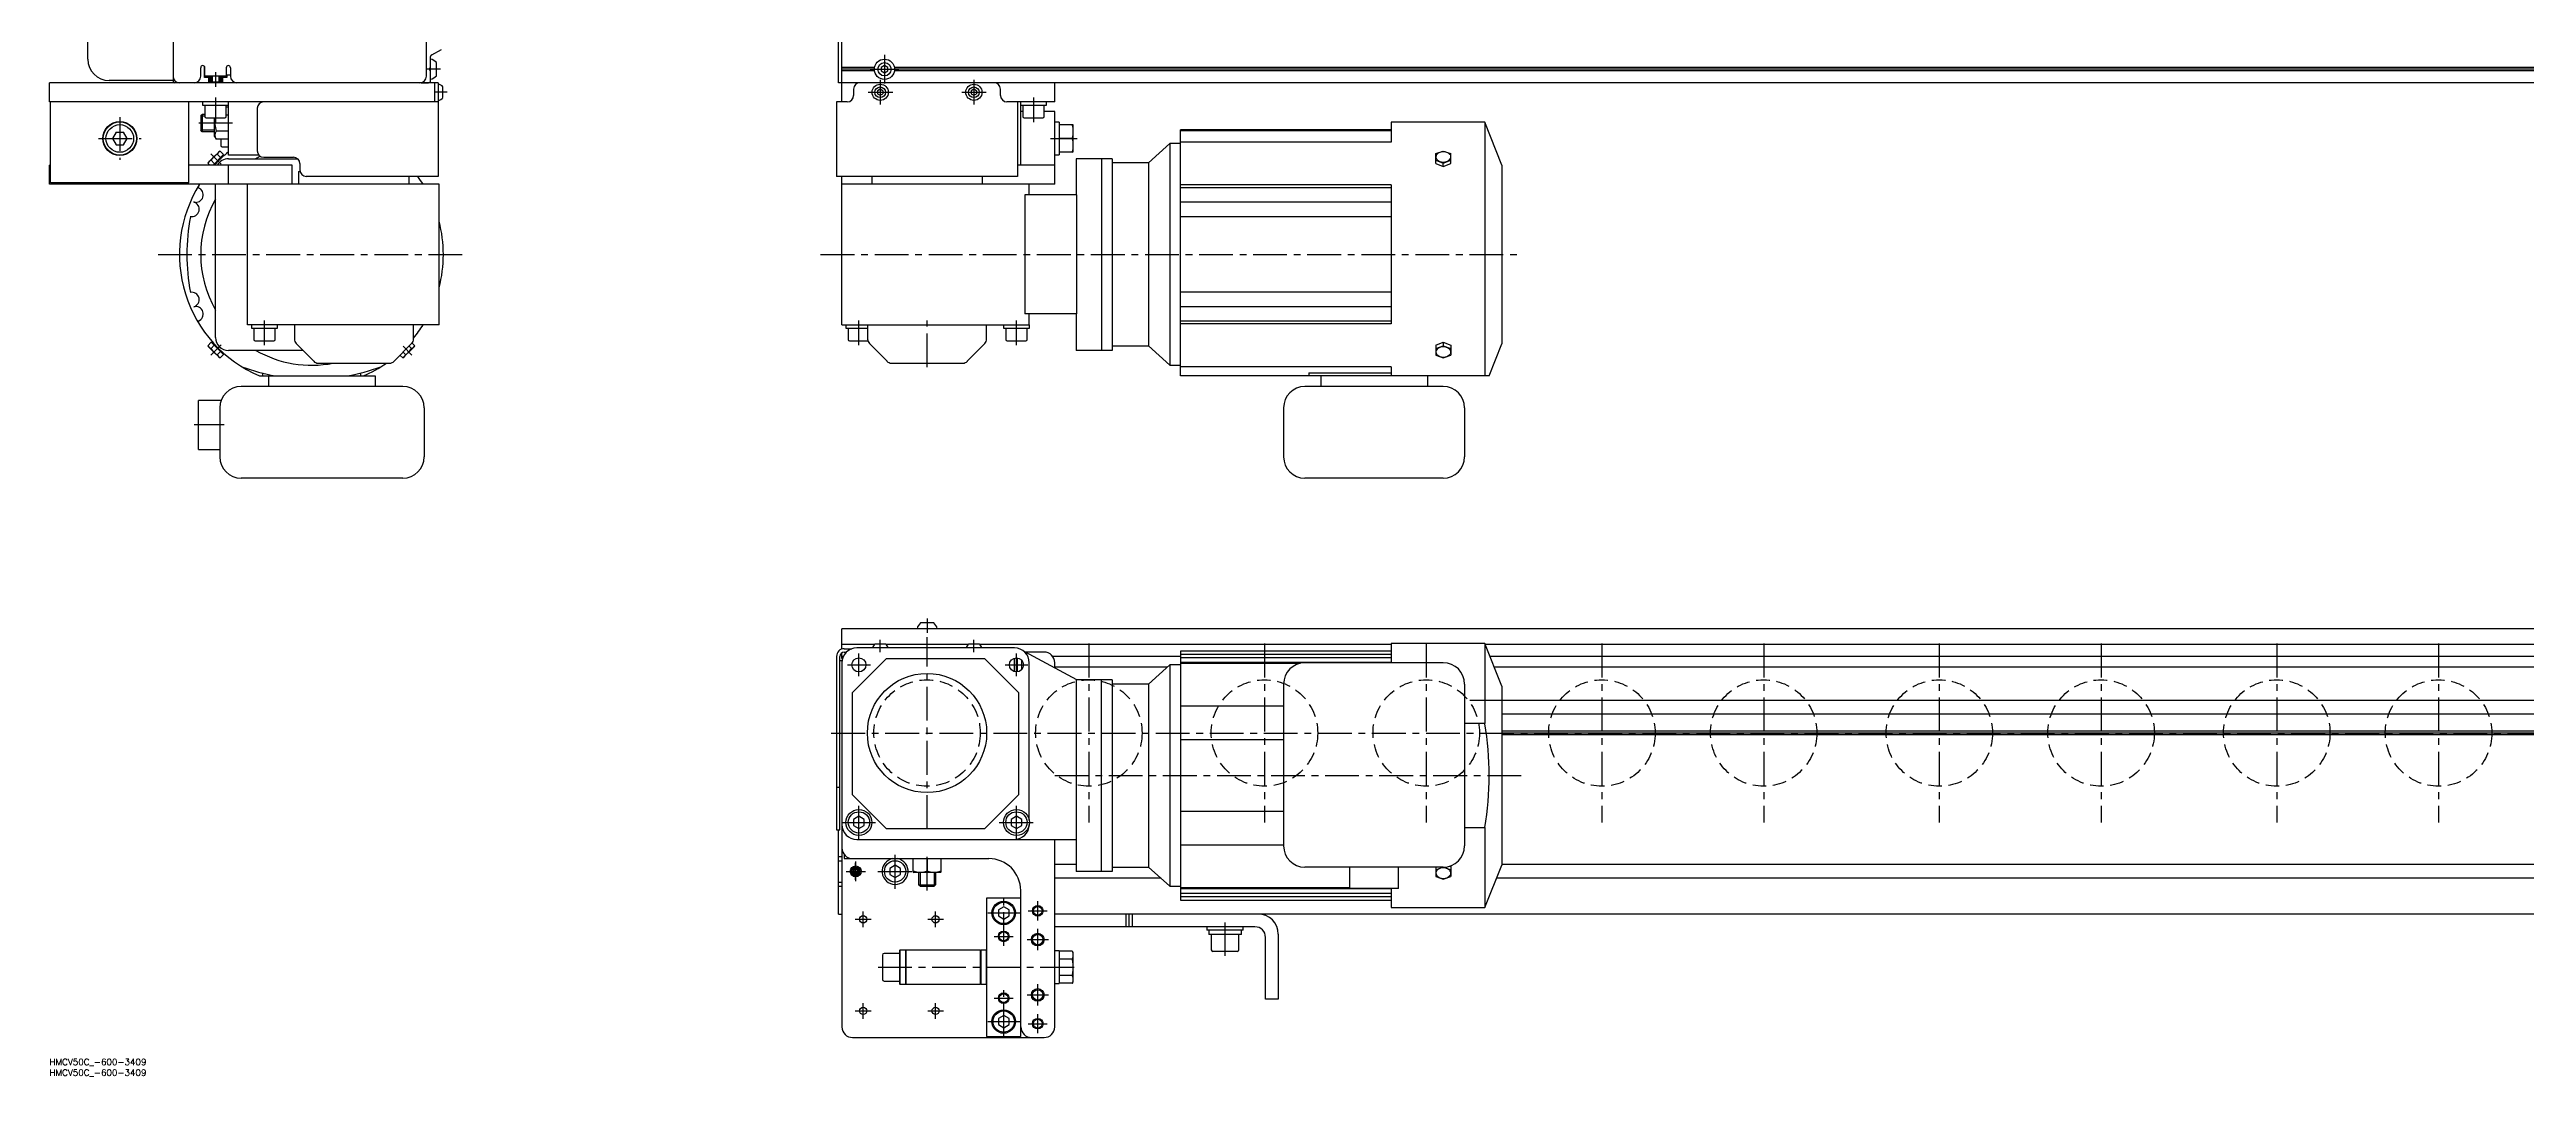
# Model space of a CAD drawing. Extents: x -10 to 4650, y -8 to 1201.
# Drawn here: x 0 to 1163, y -8 to 474 of the extents above; entities that cross this region are included whole.
import ezdxf

# ---------------------------------------------------------------- set-up
doc = ezdxf.new("R2010")
doc.units = 0
doc.header["$LTSCALE"] = 0.5
doc.linetypes.add('CENTER', pattern=[50.8, 31.75, -6.35, 6.35, -6.35])
doc.linetypes.add('DASHED', pattern=[19.05, 12.7, -6.35])
for name, color, linetype in [('MSM_CENTER', 1, 'CENTER'), ('MSM_CONTINUOUS', 7, 'CONTINUOUS'), ('MSM_DASHED', 4, 'DASHED'), ('MSM_NARROW', 5, 'CONTINUOUS'), ('MSM_PART_NUMBER', 7, 'CONTINUOUS')]:
    doc.layers.add(name, color=color, linetype=linetype)
doc.styles.get("Standard").update_dxf_attribs({"font": 'txt.shx', "height": 10, "bigfont": 'bigfont.shx'})

# ---------------------------------------------------------------- blocks, each defined once
blk = doc.blocks.new('*U86')
at = {"layer": 'MSM_PART_NUMBER'}
blk.add_text('HMCV50C_-600-3409', height=3, dxfattribs=at).set_placement((0, -3))
blk = doc.blocks.new('*U87')
at = {"layer": 'MSM_PART_NUMBER'}
blk.add_text('HMCV50C_-600-3409', height=3, dxfattribs=at).set_placement((0, -8))

msp = doc.modelspace()

# ---------------------------------------------------------------- linework, layer by layer
at = {"layer": 'MSM_CENTER'}
for p, q in [((392.2, 471.5), (392.2, 458)), ((78, 463.4), (78, 456.4)), ((183.7, 464.7), (177, 464.7)), ((186.8, 453.9), (180.6, 453.9)), ((384.5, 453.9), (396.1, 453.9)), ((385.5, 464.7), (399, 464.7)), ((390.2, 459.7), (390.2, 448.1)), ((428.5, 453.9), (440, 453.9)), ((434.2, 459.7), (434.2, 448.1)), ((33, 442.2), (33, 422.2)), ((78, 451.4), (78, 439.9)), ((462.2, 451.4), (462.2, 439.9)), ((23, 432.2), (43, 432.2)), ((86, 439.4), (69, 439.4)), ((470.2, 432.2), (482.7, 432.2)), ((80.6, 420.2), (75.8, 425)), ((51, 377.7), (195, 377.7)), ((362.2, 377.7), (692.2, 377.7)), ((101, 335.2), (101, 346.7)), ((380.2, 335.2), (380.2, 346.7)), ((412.2, 324.8), (412.2, 346.7)), ((454.2, 335.2), (454.2, 346.7)), ((75.8, 330.5), (80.6, 335.3)), ((170.2, 330.5), (166.1, 334.7)), ((82, 297.7), (68, 297.7)), ((412.2, 206.8), (412.2, 200)), ((412.2, 108), (412.2, 198)), ((380.2, 179.7), (380.2, 190.3)), ((390.2, 191), (390.2, 196.8)), ((434.2, 191), (434.2, 196.8)), ((454.2, 179.7), (454.2, 190.3)), ((488.2, 195), (488.2, 111)), ((570.7, 195), (570.7, 111)), ((646.7, 195), (646.7, 111)), ((729.2, 195), (729.2, 111)), ((805.2, 195), (805.2, 111)), ((887.7, 195), (887.7, 111)), ((963.7, 195), (963.7, 111)), ((1046.2, 195), (1046.2, 111)), ((1122.2, 195), (1122.2, 111)), ((374.9, 185), (385.6, 185)), ((448.9, 185), (459.6, 185)), ((367.2, 153), (3783.3, 153)), ((472.2, 133), (692.2, 133)), ((380.2, 102.9), (380.2, 119.1)), ((454.2, 102.9), (454.2, 119.1)), ((372.1, 111), (388.4, 111)), ((446.1, 111), (462.4, 111)), ((397.2, 79.9), (397.2, 96)), ((412.2, 79), (412.2, 96)), ((374.2, 88), (383.3, 88)), ((378.6, 84), (378.6, 92)), ((378.7, 83.4), (378.7, 92.6)), ((389.1, 88), (405.3, 88)), ((448.2, 53), (448.2, 76)), ((464.2, 65), (464.2, 74)), ((378.5, 65.5), (385.9, 65.5)), ((382.2, 61.8), (382.2, 69.2)), ((412.5, 65.5), (419.9, 65.5)), ((416.2, 61.8), (416.2, 69.2)), ((440.7, 68.5), (455.8, 68.5)), ((459.7, 69.5), (468.7, 69.5)), ((464.2, 51), (464.2, 61)), ((552.3, 48.4), (552.3, 64)), ((443.7, 57.5), (452.7, 57.5)), ((459.2, 56), (469.2, 56)), ((389.2, 43), (482.7, 43)), ((464.2, 25), (464.2, 35)), ((382.2, 18.8), (382.2, 26.2)), ((416.2, 18.8), (416.2, 26.2)), ((443.7, 28.5), (452.7, 28.5)), ((448.2, 10), (448.2, 33)), ((459.2, 30), (469.2, 30)), ((378.5, 22.5), (385.9, 22.5)), ((412.5, 22.5), (419.9, 22.5)), ((440.7, 17.5), (455.8, 17.5)), ((459.7, 16.5), (468.7, 16.5)), ((464.2, 12), (464.2, 21))]:
    msp.add_line(p, q, dxfattribs=at)
at = {"layer": 'MSM_CONTINUOUS'}
for p, q in [((372.2, 449.4), (372.2, 1157.4)), ((58, 1147.9), (58, 458.9)), ((18, 469.4), (18, 801.9)), ((370.6, 458.4), (370.6, 528.4)), ((177, 461.4), (177, 496.2)), ((72.8, 465.9), (72.9, 465.9)), ((72.8, 460.9), (72.8, 465.9)), ((178.5, 464.7), (179, 465.6)), ((179, 459.4), (179, 470.7)), ((179.5, 471.5), (184.1, 474)), ((181.7, 461.6), (181.7, 467.9)), ((387.6, 465.6), (372.2, 465.6)), ((392.2, 466.5), (390.7, 465.6)), ((390.7, 465.6), (390.7, 463.9)), ((393.7, 465.6), (392.2, 466.5)), ((393.7, 463.9), (393.7, 465.6)), ((3756.6, 465.6), (396.9, 465.6)), ((0, 449.4), (0, 458.4)), ((182.6, 458.4), (0, 458.4)), ((58, 459.4), (28, 459.4)), ((71, 461.4), (71, 465.4)), ((76, 460.9), (72.8, 460.9)), ((73, 460.9), (73, 465.4)), ((83, 461.4), (73, 461.4)), ((74.8, 458.4), (74.8, 460.9)), ((75, 460.9), (75, 458.4)), ((76, 461.4), (76, 458.8)), ((76.4, 458.4), (76, 458.8)), ((76, 458.8), (80, 458.8)), ((80, 458.8), (79.6, 458.4)), ((80, 461.4), (80, 458.8)), ((83.3, 460.9), (80, 460.9)), ((81, 458.4), (81, 460.9)), ((81.2, 460.9), (81.2, 458.4)), ((83, 465.4), (83, 460.9)), ((85, 461.9), (83.3, 461.9)), ((83.3, 461.9), (83.3, 460.9)), ((85, 465.4), (85, 461.4)), ((174.5, 458.4), (178, 458.4)), ((179, 463.9), (178.5, 464.7)), ((181, 449.4), (181, 458.4)), ((182.6, 458.4), (182.6, 414.4)), ((184.8, 451.4), (184.8, 456.4)), ((3782.8, 458.4), (370.6, 458.4)), ((387.5, 464.7), (372.2, 464.7)), ((387.6, 463.9), (372.2, 463.9)), ((3781.2, 458.4), (372.2, 458.4)), ((377.7, 455.4), (377.7, 452.4)), ((390.2, 455.3), (389, 454.6)), ((389, 454.6), (389, 453.2)), ((391.5, 454.6), (390.2, 455.3)), ((390.7, 463.9), (392.2, 463)), ((391.5, 454.6), (391.5, 453.2)), ((392.2, 463), (393.7, 463.9)), ((3756.6, 463.9), (396.9, 463.9)), ((3756.5, 464.7), (397, 464.7)), ((397.2, 458.4), (397.2, 458.4)), ((427.2, 458.4), (427.2, 458.4)), ((434.2, 455.3), (433, 454.6)), ((433, 454.6), (433, 453.2)), ((435.5, 454.6), (434.2, 455.3)), ((435.5, 454.6), (435.5, 453.2)), ((446.7, 452.4), (446.7, 455.4)), ((472.2, 449.4), (472.2, 458.4)), ((182.6, 449.4), (0, 449.4)), ((0.5, 411.4), (0.5, 449.4)), ((65.5, 411.4), (65.5, 449.4)), ((71, 442.7), (71.7, 443.4)), ((71, 442.7), (71, 436.1)), ((71.7, 443.4), (71.7, 435.4)), ((73, 443.4), (71.7, 443.4)), ((71.9, 449.4), (71.9, 447.9)), ((71.9, 447.9), (84, 447.9)), ((73, 447.9), (73, 442.5)), ((83, 442.5), (83, 447.9)), ((84, 446.9), (83, 446.9)), ((84, 443.2), (83, 443.2)), ((84, 424.4), (84, 449.4)), ((97.6, 446.4), (97.6, 426.4)), ((100, 449.3), (100, 449.4)), ((374.7, 449.4), (369.7, 449.4)), ((369.7, 449.4), (369.7, 414.4)), ((389, 453.2), (390.2, 452.5)), ((390.2, 452.5), (391.5, 453.2)), ((433, 453.2), (434.2, 452.5)), ((434.2, 452.5), (435.5, 453.2)), ((472.2, 449.4), (449.7, 449.4)), ((454.7, 449.4), (454.7, 414.4)), ((456.1, 449.4), (456.1, 447.9)), ((456.1, 447.9), (468.3, 447.9)), ((456.2, 419.7), (456.2, 447.9)), ((457.2, 444.8), (456.2, 444.8)), ((457.2, 447.9), (457.2, 442.5)), ((467.2, 442.5), (467.2, 447.9)), ((472.2, 444.8), (467.2, 444.8)), ((468.3, 447.9), (468.3, 449.4)), ((472.2, 419.8), (472.2, 444.8)), ((31.3, 435.2), (29.5, 432.2)), ((29.5, 432.2), (31.3, 429.2)), ((31.3, 435.2), (34.7, 435.2)), ((36.5, 432.2), (34.7, 435.2)), ((34.7, 429.2), (36.5, 432.2)), ((71.7, 435.4), (71, 436.1)), ((77.5, 435.4), (71.7, 435.4)), ((73.6, 441.9), (82.4, 441.9)), ((77.5, 433.1), (77.5, 441.9)), ((77.5, 433.1), (78.2, 431.9)), ((84, 435.6), (78.2, 435.6)), ((84, 431.9), (78.2, 431.9)), ((80.5, 431.9), (80.5, 428.9)), ((457.8, 441.9), (466.6, 441.9)), ((474.2, 439.9), (472.2, 439.9)), ((474.2, 439.9), (474.2, 424.5)), ((474.2, 438.7), (480.7, 438.7)), ((480.3, 432.2), (474.2, 432.2)), ((480.7, 438.7), (480.7, 425.7)), ((630.2, 436.3), (531.2, 436.3)), ((531.2, 320.7), (531.2, 436.3)), ((531.2, 436), (630.2, 436)), ((674.2, 439.8), (630.2, 439.8)), ((630.2, 439.8), (630.2, 430.5)), ((682.2, 419.7), (674.2, 439.8)), ((674.2, 439.8), (674.2, 320.7)), ((0.5, 419.7), (0, 419.7)), ((0, 410.7), (0, 419.7)), ((31.3, 429.2), (34.7, 429.2)), ((114, 419.7), (65.5, 419.7)), ((75, 421.4), (74.4, 420.6)), ((74.7, 421.1), (74.4, 420.6)), ((75.3, 419.7), (74.4, 420.6)), ((79.7, 426), (74.7, 421.1)), ((75.9, 422), (75, 421.4)), ((75.9, 422), (77.2, 423.6)), ((77.4, 420.4), (75.9, 422)), ((76.8, 419.7), (81.7, 424.7)), ((76.8, 419.8), (76.8, 419.7)), ((78.7, 424.9), (77.2, 423.6)), ((79.3, 425.7), (78.7, 424.9)), ((80.3, 423.3), (78.7, 424.9)), ((80.1, 426.3), (79.3, 425.7)), ((80.1, 426.3), (79.7, 426)), ((81.7, 424.7), (80.1, 426.3)), ((81.3, 423.7), (81, 424)), ((81.1, 428.3), (84.1, 428.3)), ((98.4, 424.4), (84, 424.4)), ((84, 422.7), (116.5, 422.7)), ((84, 410.7), (84, 419.7)), ((100.6, 423.4), (114.6, 423.4)), ((114, 410.7), (114, 419.7)), ((117.6, 420.4), (117.6, 417.4)), ((472.2, 419.7), (454.7, 419.7)), ((472.1, 419.7), (472.1, 419.8)), ((472.1, 419.8), (472.2, 419.8)), ((472.2, 424.5), (474.2, 424.5)), ((472.2, 410.7), (472.2, 419.7)), ((480.7, 425.7), (474.2, 425.7)), ((482.2, 422.7), (482.2, 405.7)), ((499.2, 422.7), (482.2, 422.7)), ((494.2, 422.7), (494.2, 332.7)), ((499.2, 422.7), (499.2, 332.7)), ((516.2, 420.8), (499.2, 420.8)), ((526.2, 429.8), (516.2, 420.8)), ((516.2, 420.8), (516.2, 334.8)), ((531.2, 429.8), (526.2, 429.8)), ((526.2, 429.8), (526.2, 325.8)), ((630.2, 430.5), (531.2, 430.5)), ((651.2, 425.1), (654.7, 426.3)), ((651.2, 420.4), (651.2, 425.1)), ((651.2, 422), (654.7, 420.6)), ((651.2, 420.4), (654.7, 419)), ((654.7, 426.3), (658.2, 425.1)), ((654.7, 420.6), (658.2, 422)), ((654.7, 419), (654.7, 420.6)), ((654.7, 419), (658.2, 420.4)), ((658.2, 420.4), (658.2, 425.1)), ((682.2, 419.7), (682.2, 335.8)), ((183, 410.7), (0, 410.7)), ((65.5, 411.4), (0.5, 411.4)), ((78, 338.7), (78, 410.7)), ((93, 344.7), (93, 410.7)), ((117, 416.7), (117, 410.7)), ((117, 416.7), (117.7, 416.7)), ((182.6, 414.4), (120.6, 414.4)), ((169, 410.7), (169, 414.4)), ((183, 344.7), (183, 410.7)), ((454.7, 414.4), (369.7, 414.4)), ((372.2, 344.7), (372.2, 414.4)), ((472.2, 410.7), (372.2, 410.7)), ((386.2, 414.4), (386.2, 410.7)), ((438.2, 410.7), (438.2, 414.4)), ((460.2, 405.7), (460.2, 410.7)), ((630.2, 410.4), (531.2, 410.4)), ((630.2, 409), (531.2, 409)), ((630.2, 410.4), (630.2, 345.1)), ((482.6, 405.7), (458.1, 405.7)), ((458.1, 405.7), (458.1, 349.8)), ((482.6, 349.8), (482.6, 405.7)), ((630.2, 402.3), (531.2, 402.3)), ((531.2, 395.5), (630.2, 395.5)), ((482.6, 349.8), (458.1, 349.8)), ((460.2, 344.7), (460.2, 349.8)), ((482.2, 349.8), (482.2, 332.7)), ((630.2, 360), (531.2, 360)), ((630.2, 353.2), (531.2, 353.2)), ((183, 344.7), (93, 344.7)), ((94.9, 344.7), (94.9, 343.2)), ((94.9, 343.2), (107.1, 343.2)), ((96, 343.2), (96, 337.8)), ((106, 337.8), (106, 343.2)), ((107.1, 343.2), (107.1, 344.7)), ((115, 344.7), (115, 338)), ((171, 338), (171, 344.7)), ((372.2, 344.7), (460.3, 344.7)), ((374.1, 344.7), (374.1, 343.2)), ((374.1, 343.2), (384.2, 343.2)), ((375.2, 343.2), (375.2, 337.8)), ((384.2, 344.7), (384.2, 338)), ((440.2, 338), (440.2, 344.7)), ((448.1, 344.7), (448.1, 343.2)), ((448.1, 343.2), (460.3, 343.2)), ((449.2, 343.2), (449.2, 337.8)), ((459.2, 337.8), (459.2, 343.2)), ((460.3, 343.2), (460.3, 344.7)), ((531.2, 346.5), (630.2, 346.5)), ((630.2, 345.1), (531.2, 345.1)), ((76, 336.5), (74.4, 334.9)), ((74.4, 334.9), (74.7, 334.4)), ((74.4, 334.9), (75, 334.1)), ((79.7, 329.5), (74.7, 334.4)), ((75, 334.1), (75.9, 333.5)), ((77.4, 335.1), (75.9, 333.5)), ((77.2, 331.9), (75.9, 333.5)), ((81.7, 330.8), (76, 336.5)), ((77.1, 336.1), (76.8, 335.7)), ((77.2, 331.9), (78.7, 330.6)), ((80.3, 332.2), (78.7, 330.6)), ((78.7, 330.6), (79.3, 329.8)), ((79.3, 329.8), (80.1, 329.2)), ((79.7, 329.5), (80.1, 329.2)), ((81.7, 330.8), (80.1, 329.2)), ((81, 331.5), (81.3, 331.8)), ((119, 332.7), (84, 332.7)), ((96.6, 337.2), (105.4, 337.2)), ((115.9, 335.9), (124.1, 327.6)), ((126.2, 326.7), (159.8, 326.7)), ((161.9, 327.6), (170.1, 335.9)), ((164.6, 330.4), (165.9, 329.2)), ((165.9, 329.2), (166.7, 329.8)), ((165.9, 329.2), (166.3, 329.5)), ((166.1, 331.8), (167.3, 330.6)), ((166.3, 329.5), (171.3, 334.4)), ((166.7, 329.8), (167.3, 330.6)), ((168.8, 331.9), (167.3, 330.6)), ((168.8, 331.9), (170.1, 333.5)), ((168.9, 334.7), (170.1, 333.5)), ((170.1, 333.5), (171, 334.1)), ((170.3, 336.1), (171.6, 334.9)), ((171, 334.1), (171.6, 334.9)), ((171.3, 334.4), (171.6, 334.9)), ((375.8, 337.2), (384.3, 337.2)), ((385.1, 335.9), (393.4, 327.6)), ((395.5, 326.7), (429, 326.7)), ((431.1, 327.6), (439.4, 335.9)), ((449.8, 337.2), (458.6, 337.2)), ((499.2, 332.7), (482.2, 332.7)), ((499.2, 334.8), (516.2, 334.8)), ((516.2, 334.8), (526.2, 325.8)), ((651.2, 335.1), (654.7, 336.5)), ((651.2, 335.1), (651.2, 330.4)), ((651.2, 333.5), (654.7, 334.9)), ((651.2, 330.4), (654.7, 329.2)), ((654.7, 336.5), (658.2, 335.1)), ((654.7, 336.5), (654.7, 334.9)), ((654.7, 334.9), (658.2, 333.5)), ((654.7, 329.2), (658.2, 330.4)), ((658.2, 335.1), (658.2, 330.4)), ((676.2, 320.7), (682.2, 335.8)), ((166, 315.7), (90, 315.7)), ((98.6, 320.7), (153, 320.7)), ((100, 322.1), (100, 320.7)), ((103, 315.7), (103, 320.7)), ((146, 322.1), (146, 320.7)), ((153, 320.7), (153, 315.7)), ((526.2, 325.8), (531.2, 325.8)), ((630.2, 325), (531.2, 325)), ((676.2, 320.7), (531.2, 320.7)), ((654.7, 315.7), (589.7, 315.7)), ((591.5, 322.1), (591.5, 320.7)), ((591.5, 322.1), (630.2, 322.1)), ((597.2, 320.7), (597.2, 315.7)), ((630.2, 325), (630.2, 320.7)), ((647.2, 320.7), (647.2, 315.7)), ((80.6, 309.2), (70, 309.2)), ((70, 286.2), (70, 309.2)), ((80, 305.7), (80, 282.7)), ((176, 305.7), (176, 282.7)), ((579.7, 305.7), (579.7, 282.7)), ((664.7, 305.7), (664.7, 282.7)), ((70, 286.2), (80, 286.2)), ((166, 272.7), (90, 272.7)), ((654.7, 272.7), (589.7, 272.7)), ((3781.2, 202), (372.2, 202)), ((372.2, 192.4), (372.2, 202)), ((415.4, 204.8), (409.1, 204.8)), ((369.7, 189), (369.7, 107.6)), ((371.3, 107.6), (371.3, 189)), ((371.3, 187), (372.3, 187)), ((387.5, 194.6), (372.2, 194.6)), ((372.2, 188), (372.2, 190.7)), ((372.9, 189), (372.2, 189)), ((372.5, 188), (372.2, 188)), ((373.3, 192.6), (376.9, 192.6)), ((373.3, 191), (374.4, 191)), ((377.2, 172), (393.2, 188)), ((453.2, 193), (379.2, 193)), ((392.7, 194.8), (387.7, 194.8)), ((431.5, 194.6), (393, 194.6)), ((393.2, 188), (439.2, 188)), ((436.7, 194.8), (431.7, 194.8)), ((630.2, 194.6), (437, 194.6)), ((439.2, 188), (455.2, 172)), ((453.1, 188.1), (453.1, 181.9)), ((454.7, 181.7), (454.7, 188.3)), ((456.6, 187.3), (456.6, 182.7)), ((482.6, 178), (458.1, 191.1)), ((467.2, 191), (458.2, 191)), ((531.2, 189), (471.2, 189)), ((630.2, 191.5), (531.2, 191.5)), ((531.2, 191.5), (531.2, 74.5)), ((630.2, 189.8), (531.2, 189.8)), ((630.2, 188.3), (531.2, 188.3)), ((531.2, 186.2), (630.2, 186.2)), ((674.2, 195), (630.2, 195)), ((630.2, 195), (630.2, 186)), ((682.2, 175), (674.2, 195)), ((674.2, 195), (674.2, 157.4)), ((3781.2, 194.6), (674.4, 194.6)), ((3665.2, 189), (676.6, 189)), ((372.2, 186), (372.2, 15)), ((460.2, 112.1), (460.2, 186)), ((472.2, 183.5), (472.2, 186)), ((525.1, 184), (472.2, 184)), ((482.2, 178), (482.2, 88)), ((499.2, 178), (482.2, 178)), ((494.2, 88), (494.2, 178)), ((499.2, 178), (499.2, 88)), ((516.2, 176), (499.2, 176)), ((526.2, 185), (516.2, 176)), ((516.2, 176), (516.2, 90)), ((531.2, 185), (526.2, 185)), ((526.2, 185), (526.2, 81)), ((587.4, 185.7), (531.2, 185.7)), ((579.7, 176), (579.7, 100)), ((654.7, 186), (589.7, 186)), ((664.7, 176), (664.7, 100)), ((3665.2, 184), (678.6, 184)), ((682.2, 175), (682.2, 91)), ((377.2, 124), (377.2, 172)), ((455.2, 172), (455.2, 124)), ((579.7, 165.6), (531.2, 165.6)), ((3565.2, 168.3), (667.2, 168.3)), ((674.2, 157.4), (664.7, 157.4)), ((3565.2, 161.8), (682.2, 161.8)), ((3565.2, 153.9), (682.2, 153.9)), ((3565.2, 153), (682.2, 153)), ((3565.2, 152.1), (682.2, 152.1)), ((579.7, 149.8), (531.2, 149.8)), ((369.7, 127.6), (371.3, 127.6)), ((393.2, 108), (377.2, 124)), ((455.2, 124), (439.2, 108)), ((369.7, 107.6), (371.3, 107.6)), ((370.6, 68), (370.6, 107.6)), ((380.2, 113.9), (377.7, 112.4)), ((377.7, 112.4), (377.7, 109.6)), ((377.7, 109.6), (380.2, 108.1)), ((382.7, 112.4), (380.2, 113.9)), ((380.2, 108.1), (382.7, 109.6)), ((382.7, 109.6), (382.7, 112.4)), ((439.2, 108), (393.2, 108)), ((454.2, 113.9), (451.7, 112.4)), ((451.7, 112.4), (451.7, 109.6)), ((451.7, 109.6), (454.2, 108.1)), ((456.7, 112.4), (454.2, 113.9)), ((454.2, 108.1), (456.7, 109.6)), ((456.7, 109.6), (456.7, 112.4)), ((579.7, 116.2), (531.2, 116.2)), ((664.7, 108.6), (674.2, 108.6)), ((674.2, 108.6), (674.2, 71)), ((370.6, 95), (372.2, 95)), ((373.2, 96), (373.2, 94)), ((373.2, 94), (441.2, 94)), ((379.2, 103), (482.2, 103)), ((405.7, 87.6), (405.7, 94)), ((412.2, 94), (412.2, 88.2)), ((418.7, 94), (418.7, 87.6)), ((472.2, 15), (472.2, 103)), ((579.7, 100.4), (531.2, 100.4)), ((370.6, 93), (372.2, 93)), ((370.6, 83), (372.2, 83)), ((378.1, 89), (377.5, 88)), ((377.5, 88), (378.1, 87)), ((379.2, 89), (378.1, 89)), ((378.1, 87), (379.2, 87)), ((379.8, 88), (379.2, 89)), ((379.2, 87), (379.8, 88)), ((397.2, 90.9), (394.7, 89.4)), ((394.7, 89.4), (394.7, 86.6)), ((394.7, 86.6), (397.2, 85.1)), ((399.7, 89.4), (397.2, 90.9)), ((397.2, 85.1), (399.7, 86.6)), ((399.7, 86.6), (399.7, 89.4)), ((405.7, 87.6), (406, 87.5)), ((418.5, 87.5), (406, 87.5)), ((408.2, 87.5), (408.2, 81.7)), ((408.9, 81), (408.2, 81.7)), ((408.2, 81.7), (416.2, 81.7)), ((416.2, 81.7), (415.6, 81)), ((416.2, 87.5), (416.2, 81.7)), ((418.5, 87.5), (418.7, 87.6)), ((482.2, 91.3), (472.2, 91.3)), ((522.1, 84.8), (472.2, 84.8)), ((499.2, 88), (482.2, 88)), ((499.2, 90), (516.2, 90)), ((516.2, 90), (526.2, 81)), ((654.7, 90), (589.7, 90)), ((610.7, 90), (610.7, 80)), ((633.7, 80), (633.7, 90)), ((651.2, 90), (651.2, 85.6)), ((651.2, 88.7), (654.4, 90)), ((651.2, 85.6), (654.7, 84.4)), ((654.7, 84.4), (658.2, 85.6)), ((655.1, 90), (658.2, 88.7)), ((657.8, 90.5), (658.2, 90.3)), ((658.2, 90.3), (658.2, 85.6)), ((674.2, 71), (682.2, 91)), ((3565.2, 84.8), (679.7, 84.8)), ((3565.2, 91.3), (682.2, 91.3)), ((370.6, 81), (372.2, 81)), ((408.9, 81), (415.6, 81)), ((456.2, 75.5), (440.2, 75.5)), ((440.2, 75.5), (440.2, 10.5)), ((448.2, 71.4), (445.7, 69.9)), ((445.7, 69.9), (445.7, 67.1)), ((450.7, 69.9), (448.2, 71.4)), ((450.7, 67.1), (450.7, 69.9)), ((456.2, 10.5), (456.2, 79)), ((526.2, 81), (531.2, 81)), ((610.7, 80.3), (531.2, 80.3)), ((630.2, 79.8), (531.2, 79.8)), ((630.2, 77.7), (531.2, 77.7)), ((531.2, 76.2), (630.2, 76.2)), ((531.2, 74.5), (630.2, 74.5)), ((633.7, 80), (610.7, 80)), ((630.2, 80), (630.2, 71)), ((630.2, 71), (674.2, 71)), ((370.6, 68), (372.2, 68)), ((445.7, 67.1), (448.2, 65.6)), ((448.2, 65.6), (450.7, 67.1)), ((3782.8, 68), (472.2, 68)), ((566.2, 62), (472.2, 62)), ((505.7, 62), (505.7, 68)), ((507.2, 62), (507.2, 68)), ((508.7, 62), (508.7, 68)), ((543.7, 62), (543.7, 60.4)), ((560.7, 60.4), (543.7, 60.4)), ((544.5, 60.4), (544.5, 58.4)), ((559.9, 58.4), (544.5, 58.4)), ((545.7, 58.4), (545.7, 51.2)), ((558.7, 51.2), (558.7, 58.4)), ((559.9, 58.4), (559.9, 60.4)), ((560.7, 60.4), (560.7, 62)), ((577.2, 58.5), (577.2, 28)), ((391.2, 48.7), (391.2, 37.3)), ((399.2, 49.5), (392, 49.5)), ((399.4, 51), (399.2, 50.8)), ((399.2, 50.8), (399.2, 35.2)), ((402, 51), (399.4, 51)), ((399.4, 51), (399.4, 35)), ((402.2, 50.8), (402, 51)), ((402, 51), (402, 35)), ((437.2, 51), (402.2, 51)), ((402.2, 51), (402.2, 35)), ((437.4, 51), (437.2, 50.8)), ((437.2, 51), (437.2, 35)), ((440, 51), (437.4, 51)), ((437.4, 51), (437.4, 35)), ((440.2, 50.8), (440, 51)), ((440, 51), (440, 35)), ((474.2, 50.7), (472.2, 50.7)), ((474.2, 50.7), (474.2, 35.3)), ((480.3, 50.5), (474.2, 50.5)), ((480.3, 46.8), (474.2, 46.8)), ((480.7, 49.8), (480.7, 36.2)), ((557.9, 50.4), (546.5, 50.4)), ((571.2, 28), (571.2, 57)), ((392, 36.5), (399.2, 36.5)), ((399.2, 35.2), (399.4, 35)), ((399.4, 35), (402, 35)), ((402, 35), (402.2, 35.2)), ((402.2, 35), (437.2, 35)), ((437.2, 35.2), (437.4, 35)), ((437.4, 35), (440, 35)), ((440, 35), (440.2, 35.2)), ((472.2, 35.3), (474.2, 35.3)), ((480.3, 39.2), (474.2, 39.2)), ((480.3, 35.5), (474.2, 35.5)), ((577.2, 28), (571.2, 28)), ((448.2, 20.4), (445.7, 18.9)), ((445.7, 18.9), (445.7, 16.1)), ((445.7, 16.1), (448.2, 14.6)), ((450.7, 18.9), (448.2, 20.4)), ((448.2, 14.6), (450.7, 16.1)), ((450.7, 16.1), (450.7, 18.9)), ((377.2, 10), (467.2, 10)), ((440.2, 10.5), (456.2, 10.5))]:
    msp.add_line(p, q, dxfattribs=at)
for centre, radius in [((392.2, 464.7), 4.75), ((392.2, 464.7), 3.13), ((390.2, 453.9), 3.8), ((390.2, 453.9), 2.5), ((434.2, 453.9), 3.8), ((434.2, 453.9), 2.5), ((33, 432.2), 8), ((33, 432.2), 7.8), ((33, 432.2), 6.5), ((380.2, 185), 3.3), ((454.2, 185), 3.3), ((412.2, 153), 28), ((380.2, 111), 6.1), ((454.2, 111), 6.1), ((380.2, 111), 5), ((454.2, 111), 5), ((378.7, 88), 2.55), ((378.6, 88), 2), ((378.6, 88), 1.6), ((397.2, 88), 5), ((448.2, 68.5), 5.5), ((448.2, 68.5), 5), ((464.2, 69.5), 2.07), ((382.2, 65.5), 1.7), ((416.2, 65.5), 1.7), ((448.2, 57.5), 2.07), ((464.2, 56), 3), ((382.2, 22.5), 1.7), ((416.2, 22.5), 1.7), ((448.2, 28.5), 2.07), ((464.2, 30), 3), ((448.2, 17.5), 5.5), ((448.2, 17.5), 5), ((464.2, 16.5), 2.07)]:
    msp.add_circle(centre, radius, dxfattribs=at)
for centre, radius, start, end in [((28, 469.4), 10, 180, 270), ((72, 465.4), 1, 0, 180), ((84, 465.4), 1, 0, 180), ((180, 470.7), 1, 118.1786, 180), ((178.1, 464.8), 4.75, 39.7731, 79.0684), ((61, 461.4), 3, 180, 270), ((58.5, 458.9), 0.5, 180, 270), ((68, 461.4), 3, 270, 0), ((88, 461.4), 3, 180, 270), ((174, 461.4), 3, 270, 0), ((178, 459.4), 1, 270, 0), ((178.1, 464.7), 4.75, 280.9316, 320.2269), ((181.9, 454), 3.8, 39.7731, 79.0684), ((380.7, 455.4), 3, 90, 180), ((443.7, 455.4), 3, 360, 90), ((73.6, 442.5), 0.6, 180, 270), ((82.4, 442.5), 0.6, 270, 0), ((100.6, 446.4), 3, 90, 180), ((181.9, 453.8), 3.8, 280.9316, 320.2269), ((374.7, 452.4), 3, 270, 0), ((449.7, 452.4), 3, 180, 270), ((457.8, 442.5), 0.6, 180, 270), ((466.6, 442.5), 0.6, 270, 0), ((91.2, 439.4), 13.5, 169.449, 196.2716), ((81.1, 433.8), 3.45, 147.0581, 212.9419), ((479.5, 437.9), 1.13, 14.7309, 45.5198), ((479.5, 433), 1.13, 314.4802, 345.2691), ((479.5, 431.4), 1.13, 14.7309, 45.5198), ((476.8, 437.2), 3.97, 359.6536, 14.2554), ((476.8, 433.7), 3.97, 345.7446, 0.3464), ((476.8, 430.7), 3.97, 359.6536, 14.2554), ((123, 377.7), 62, 128.9788, 137.3577), ((84, 416.7), 6, 90, 150), ((81.1, 428.9), 0.6, 180, 270), ((123, 377.7), 52, 117.5057, 120.0733), ((100.6, 426.4), 3, 180, 270), ((114.6, 420.4), 3, 0, 90), ((479.5, 426.5), 1.13, 314.4802, 345.2691), ((476.8, 427.2), 3.97, 345.7446, 0.3464), ((653.1, 423.6), 1.87, 141.4125, 224.4038), ((654.7, 421.7), 4.3, 44.0469, 135.9531), ((654.7, 425.5), 4.39, 227.4779, 312.5221), ((656.4, 423.6), 1.87, 315.5962, 38.5875), ((123, 377.7), 62, 147.8418, 246.8319), ((68.7, 405.7), 3.5, 255, 70.9837), ((159.5, 377.7), 95, 159.9152, 160.7797), ((120.6, 417.4), 3, 180, 270), ((123, 377.7), 62, 32.1582, 36.2372), ((66.8, 399), 3.5, 259.0167, 75), ((123, 377.7), 52, 149.9267, 210.0733), ((159.5, 377.7), 95, 169.2205, 190.7795), ((123, 377.7), 62, 345.4074, 14.5926), ((66.8, 356.5), 3.5, 285, 100.9833), ((68.7, 349.8), 3.5, 289.0163, 105), ((159.5, 377.7), 95, 199.2203, 200.0848), ((84, 338.7), 6, 180, 270), ((96.6, 337.8), 0.6, 180, 270), ((105.4, 337.8), 0.6, 270, 0), ((118, 338), 3, 180, 225), ((168, 338), 3, 315, 0), ((123, 377.7), 62, 320.732, 327.8418), ((375.8, 337.8), 0.6, 180, 270), ((387.3, 338), 3, 180, 225), ((437.2, 338), 3, 315, 0), ((449.8, 337.8), 0.6, 180, 270), ((458.6, 337.8), 0.6, 270, 0), ((123, 377.7), 52, 239.9267, 281.2547), ((126.2, 329.7), 3, 225, 270), ((123, 377.7), 62, 293.1681, 304.656), ((159.8, 329.7), 3, 270, 315), ((395.5, 329.7), 3, 225, 270), ((429, 329.7), 3, 270, 315), ((653.1, 331.9), 1.87, 135.5962, 218.5875), ((654.7, 333.8), 4.3, 224.0469, 315.9531), ((654.7, 330), 4.39, 47.4779, 132.5221), ((656.4, 331.9), 1.87, 321.4125, 44.4038), ((90, 305.7), 10, 90, 180), ((123, 414.2), 95, 249.9152, 259.8048), ((123, 414.2), 95, 280.1952, 290.0848), ((166, 305.7), 10, 0, 90), ((589.7, 305.7), 10, 90, 180), ((654.7, 305.7), 10, 0, 90), ((90, 282.7), 10, 180, 270), ((166, 282.7), 10, 270, 0), ((589.7, 282.7), 10, 180, 270), ((654.7, 282.7), 10, 270, 0), ((412.2, 201.1), 4.75, 129.7731, 169.0684), ((412.3, 201.1), 4.75, 10.9316, 50.2269), ((373.3, 189), 3.6, 90, 180), ((373.3, 189), 2, 90, 180), ((379.2, 186), 7, 90, 180), ((390.2, 191.9), 3.8, 129.7731, 162.8485), ((390.3, 191.9), 3.8, 17.1515, 50.2269), ((434.2, 191.9), 3.8, 129.7731, 162.8485), ((434.3, 191.9), 3.8, 17.1515, 50.2269), ((453.2, 186), 7, 0, 90), ((467.2, 186), 5, 0, 90), ((589.7, 176), 10, 90, 180), ((654.7, 176), 10, 0, 90), ((526, 133), 150.2, 350.6556, 9.3444), ((379.2, 110), 7, 180, 270), ((453.2, 110), 7, 270, 359.1469), ((377.2, 99), 5, 180, 270), ((397.2, 88), 6.1, 100.3889, 79.6111), ((441.2, 79), 15, 0, 90), ((589.7, 100), 10, 180, 270), ((654.7, 100), 10, 270, 0), ((409, 97), 9.34, 249.6457, 290.3543), ((415.5, 97), 9.34, 249.6457, 290.3543), ((653.1, 87.2), 1.87, 135.5962, 218.5875), ((654.7, 89), 4.3, 224.0469, 315.9531), ((654.7, 85.3), 4.39, 47.4779, 132.5221), ((656.4, 87.2), 1.87, 321.4125, 44.4038), ((566.2, 57), 5, 0, 90), ((567.7, 58.5), 9.5, 0, 90), ((392, 48.7), 0.8, 90, 180), ((480, 49.8), 0.8, 360, 61.8775), ((480, 49.9), 0.734, 28.3492, 61.9399), ((479.7, 47.6), 1.05, 306.6116, 1.9317), ((479.3, 45.9), 1.37, 14.1277, 40.6629), ((479.4, 49.6), 1.37, 359.4493, 24.4099), ((546.5, 51.2), 0.8, 180, 270), ((557.9, 51.2), 0.8, 270, 0), ((392, 37.3), 0.8, 180, 270), ((479.3, 40.1), 1.37, 319.3371, 345.8723), ((479.7, 38.4), 1.05, 358.0683, 53.3884), ((480, 36.2), 0.8, 298.2407, 0), ((480, 36.1), 0.734, 298.0601, 331.6508), ((476, 45.1), 4.73, 359.0469, 13.6857), ((476, 40.9), 4.73, 346.3143, 0.9531), ((479.4, 36.4), 1.37, 335.5901, 0.5507), ((377.2, 15), 5, 180, 270), ((461.3, 15), 5, 180, 270), ((467.2, 15), 5, 270, 360)]:
    msp.add_arc(centre, radius, start, end, dxfattribs=at)
at = {"layer": 'MSM_DASHED'}
for centre in [(412.2, 153), (488.2, 153), (570.7, 153), (646.7, 153), (729.2, 153), (805.2, 153), (887.7, 153), (963.7, 153), (1046.2, 153), (1122.2, 153)]:
    msp.add_circle(centre, 25, dxfattribs=at)
at = {"layer": 'MSM_NARROW'}
for p, q in [((75.5, 458.4), (75.5, 460.9)), ((76.4, 461.4), (76.4, 458.4)), ((79.6, 461.4), (79.6, 458.4)), ((80.5, 458.4), (80.5, 460.9)), ((73, 442.7), (71, 442.7)), ((77.5, 436.1), (71, 436.1)), ((408.9, 87.5), (408.9, 81)), ((415.6, 87.5), (415.6, 81))]:
    msp.add_line(p, q, dxfattribs=at)
for centre, radius in [((464.2, 69.5), 2.5), ((448.2, 57.5), 2.5), ((464.2, 56), 2.46), ((448.2, 28.5), 2.5), ((464.2, 30), 2.46), ((464.2, 16.5), 2.5)]:
    msp.add_circle(centre, radius, dxfattribs=at)

# ---------------------------------------------------------------- block references
at = {"layer": 'MSM_CONTINUOUS'}
for name in ['*U86', '*U87']:
    msp.add_blockref(name, (0, 0), dxfattribs=at)

doc.saveas('drawing.dxf')
